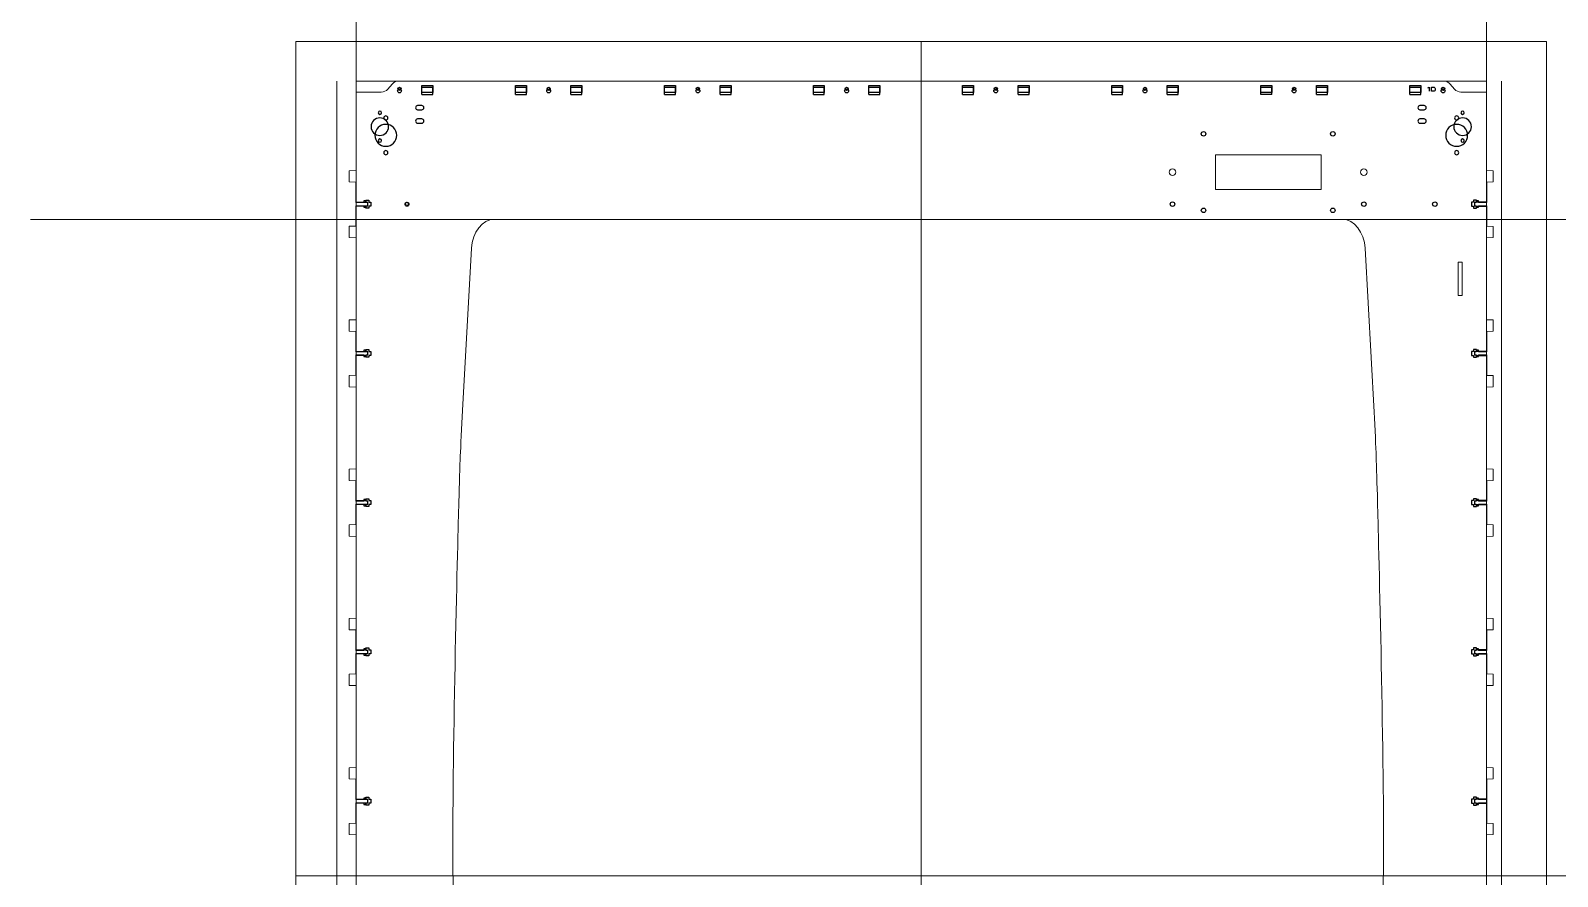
# Model space of a CAD drawing. Header units: millimetres. Extents: x -1949 to 1995, y -1808 to 1842.
# Drawn here: x -1949 to -850, y 7 to 615 of the extents above; entities that cross this region are included whole.
import ezdxf

# ---------------------------------------------------------------- set-up
doc = ezdxf.new("R2010")
doc.units = ezdxf.units.MM
doc.layers.get('0').update_dxf_attribs({"lineweight": 25, "true_color": 0xffffff})
for name, color, linetype, true_color in [('CHANGED_PARTS', 3, 'Continuous', 0x00ff00), ('ORIGIONAL_PARTS_THAT_WERE_', 6, 'Continuous', 0xff00ff), ('TEXT', 5, 'Continuous', 0x0000ff)]:
    doc.layers.add(name, color=color, linetype=linetype, true_color=true_color)
for name, color, linetype, lineweight, true_color in [('Front', 1, 'Continuous', 0, 0xff0000), ('Laser Table', 2, 'Continuous', 0, 0xffff00), ('lcd screen', 1, 'Continuous', 0, 0xff0000), ('Referance lines', 2, 'Continuous', 0, 0xffff00), ('SD slot', 1, 'Continuous', 0, 0xff0000)]:
    doc.layers.add(name, color=color, linetype=linetype, lineweight=lineweight, true_color=true_color)

msp = doc.modelspace()

# ---------------------------------------------------------------- linework, layer by layer
for centre in [(-1105.13184, 540.76919), (-1012.13184, 540.76919), (-1127.49269, 490.2517), (-1105.13184, 485.76919), (-1012.13184, 485.76919), (-989.77094, 490.2517), (-938.67048, 490.2517)]:
    msp.add_circle(centre, 1.62)
at = {"layer": 'CHANGED_PARTS'}
for p, q in [((-1667.66865, 569.07817), (-1667.66865, 574.27817)), ((-1667.66865, 574.27817), (-1659.78929, 574.27817)), ((-1659.78929, 569.07817), (-1659.78929, 574.27817)), ((-1600.32857, 569.07817), (-1600.32857, 574.27817)), ((-1600.32857, 574.27817), (-1592.44921, 574.27817)), ((-1592.44921, 569.07817), (-1592.44921, 574.27817)), ((-1560.32865, 569.07817), (-1560.32865, 574.27817)), ((-1560.32865, 574.27817), (-1552.44929, 574.27817)), ((-1552.44929, 569.07817), (-1552.44929, 574.27817)), ((-1492.98857, 569.07817), (-1492.98857, 574.27817)), ((-1492.98857, 574.27817), (-1485.10921, 574.27817)), ((-1485.10921, 569.07817), (-1485.10921, 574.27817)), ((-1452.98865, 569.07817), (-1452.98865, 574.27817)), ((-1452.98865, 574.27817), (-1445.10929, 574.27817)), ((-1445.10929, 569.07817), (-1445.10929, 574.27817)), ((-1385.91732, 569.07817), (-1385.91732, 574.27817)), ((-1385.91732, 574.27817), (-1378.03795, 574.27817)), ((-1378.03795, 569.07817), (-1378.03795, 574.27817)), ((-1345.9174, 569.07817), (-1345.9174, 574.27817)), ((-1345.9174, 574.27817), (-1338.03803, 574.27817)), ((-1338.03803, 569.07817), (-1338.03803, 574.27817)), ((-1278.57732, 569.07817), (-1278.57732, 574.27817)), ((-1278.57732, 574.27817), (-1270.69795, 574.27817)), ((-1270.69795, 569.07817), (-1270.69795, 574.27817)), ((-1238.5774, 569.07817), (-1238.5774, 574.27817)), ((-1238.5774, 574.27817), (-1230.69803, 574.27817)), ((-1230.69803, 569.07817), (-1230.69803, 574.27817)), ((-1171.23732, 569.07817), (-1171.23732, 574.27817)), ((-1171.23732, 574.27817), (-1163.35795, 574.27817)), ((-1163.35795, 569.07817), (-1163.35795, 574.27817)), ((-1131.2374, 569.07817), (-1131.2374, 574.27817)), ((-1131.2374, 574.27817), (-1123.35803, 574.27817)), ((-1123.35803, 569.07817), (-1123.35803, 574.27817)), ((-1063.89732, 569.07817), (-1063.89732, 574.27817)), ((-1063.89732, 574.27817), (-1056.01795, 574.27817)), ((-1056.01795, 569.07817), (-1056.01795, 574.27817)), ((-1023.8974, 569.07817), (-1023.8974, 574.27817)), ((-1023.8974, 574.27817), (-1016.01803, 574.27817)), ((-1016.01803, 569.07817), (-1016.01803, 574.27817)), ((-956.72194, 569.07817), (-956.72194, 574.27817)), ((-956.72194, 574.27817), (-948.84258, 574.27817)), ((-948.84258, 569.07817), (-948.84258, 574.27817)), ((-1667.66865, 569.07817), (-1659.78929, 569.07817)), ((-1600.32857, 569.07817), (-1592.44921, 569.07817)), ((-1560.32865, 569.07817), (-1552.44929, 569.07817)), ((-1492.98857, 569.07817), (-1485.10921, 569.07817)), ((-1452.98865, 569.07817), (-1445.10929, 569.07817)), ((-1385.91732, 569.07817), (-1378.03795, 569.07817)), ((-1345.9174, 569.07817), (-1338.03803, 569.07817)), ((-1278.57732, 569.07817), (-1270.69795, 569.07817)), ((-1238.5774, 569.07817), (-1230.69803, 569.07817)), ((-1171.23732, 569.07817), (-1163.35795, 569.07817)), ((-1131.2374, 569.07817), (-1123.35803, 569.07817)), ((-1056.01795, 569.07817), (-1063.89732, 569.07817)), ((-1023.8974, 569.07817), (-1016.01803, 569.07817)), ((-956.72194, 569.07817), (-948.84258, 569.07817)), ((-1714.98682, 491.68318), (-1714.98682, 506.04844)), ((-901.62882, 506.02905), (-901.62882, 491.68318)), ((-1714.98682, 491.68318), (-1707.96865, 491.68318)), ((-1707.96865, 488.81722), (-1714.98682, 488.81722)), ((-1714.98682, 474.47285), (-1714.98682, 488.81722)), ((-1707.96865, 491.68318), (-1707.96865, 493.08336)), ((-1707.96865, 493.08336), (-1705.76873, 493.08336)), ((-1707.96865, 487.41775), (-1707.96865, 488.81722)), ((-1705.76873, 487.41775), (-1707.96865, 487.41775)), ((-1705.76873, 493.08336), (-1705.76873, 491.68318)), ((-1705.76873, 491.68318), (-1704.32587, 491.68318)), ((-1704.32587, 488.81722), (-1705.76873, 488.81722)), ((-1705.76873, 488.81722), (-1705.76873, 487.41775)), ((-1704.32587, 491.68318), (-1704.32587, 488.81722)), ((-912.29011, 491.68318), (-912.29011, 488.81722)), ((-910.84725, 491.68318), (-912.29011, 491.68318)), ((-912.29011, 488.81722), (-910.84725, 488.81722)), ((-908.64733, 493.08336), (-910.84725, 493.08336)), ((-910.84725, 493.08336), (-910.84725, 491.68318)), ((-910.84725, 488.81722), (-910.84725, 487.41775)), ((-910.84725, 487.41775), (-908.64733, 487.41775)), ((-908.64733, 491.68318), (-908.64733, 493.08336)), ((-901.62882, 491.68318), (-908.64733, 491.68318)), ((-908.64733, 487.41775), (-908.64733, 488.81722)), ((-908.64733, 488.81722), (-901.62882, 488.81722)), ((-901.62882, 488.81722), (-901.62882, 474.45346)), ((-1714.98682, 384.34318), (-1714.98682, 398.70844)), ((-901.62882, 398.68905), (-901.62882, 384.34318)), ((-1707.96865, 384.34318), (-1707.96865, 385.74336)), ((-1707.96865, 385.74336), (-1705.76873, 385.74336)), ((-1705.76873, 385.74336), (-1705.76873, 384.34318)), ((-908.64733, 385.74336), (-910.84725, 385.74336)), ((-910.84725, 385.74336), (-910.84725, 384.34318)), ((-908.64733, 384.34318), (-908.64733, 385.74336)), ((-1714.98682, 384.34318), (-1707.96865, 384.34318)), ((-1707.96865, 381.47722), (-1714.98682, 381.47722)), ((-1714.98682, 367.13285), (-1714.98682, 381.47722)), ((-1707.96865, 380.07775), (-1707.96865, 381.47722)), ((-1705.76873, 380.07775), (-1707.96865, 380.07775)), ((-1705.76873, 384.34318), (-1704.32587, 384.34318)), ((-1704.32587, 381.47722), (-1705.76873, 381.47722)), ((-1705.76873, 381.47722), (-1705.76873, 380.07775)), ((-1704.32587, 384.34318), (-1704.32587, 381.47722)), ((-912.29011, 384.34318), (-912.29011, 381.47722)), ((-910.84725, 384.34318), (-912.29011, 384.34318)), ((-912.29011, 381.47722), (-910.84725, 381.47722)), ((-910.84725, 381.47722), (-910.84725, 380.07775)), ((-910.84725, 380.07775), (-908.64733, 380.07775)), ((-901.62882, 384.34318), (-908.64733, 384.34318)), ((-908.64733, 380.07775), (-908.64733, 381.47722)), ((-908.64733, 381.47722), (-901.62882, 381.47722)), ((-901.62882, 381.47722), (-901.62882, 367.11346)), ((-1714.98682, 277.00318), (-1714.98682, 291.36844)), ((-901.62882, 291.34905), (-901.62882, 277.00318)), ((-1714.98682, 277.00318), (-1707.96865, 277.00318)), ((-1707.96865, 278.40336), (-1705.76873, 278.40336)), ((-1707.96865, 277.00318), (-1707.96865, 278.40336)), ((-1705.76873, 278.40336), (-1705.76873, 277.00318)), ((-1705.76873, 277.00318), (-1704.32587, 277.00318)), ((-1704.32587, 277.00318), (-1704.32587, 274.13722)), ((-912.29011, 277.00318), (-912.29011, 274.13722)), ((-910.84725, 277.00318), (-912.29011, 277.00318)), ((-908.64733, 278.40336), (-910.84725, 278.40336)), ((-910.84725, 278.40336), (-910.84725, 277.00318)), ((-908.64733, 277.00318), (-908.64733, 278.40336)), ((-901.62882, 277.00318), (-908.64733, 277.00318)), ((-1707.96865, 274.13722), (-1714.98682, 274.13722)), ((-1714.98682, 259.79285), (-1714.98682, 274.13722)), ((-1707.96865, 272.73775), (-1707.96865, 274.13722)), ((-1705.76873, 272.73775), (-1707.96865, 272.73775)), ((-1704.32587, 274.13722), (-1705.76873, 274.13722)), ((-1705.76873, 274.13722), (-1705.76873, 272.73775)), ((-912.29011, 274.13722), (-910.84725, 274.13722)), ((-910.84725, 274.13722), (-910.84725, 272.73775)), ((-910.84725, 272.73775), (-908.64733, 272.73775)), ((-908.64733, 272.73775), (-908.64733, 274.13722)), ((-908.64733, 274.13722), (-901.62882, 274.13722)), ((-901.62882, 274.13722), (-901.62882, 259.77346)), ((-1714.98682, 169.66318), (-1714.98682, 184.02844)), ((-901.62882, 184.00905), (-901.62882, 169.66318)), ((-1714.98682, 169.66318), (-1707.96865, 169.66318)), ((-1707.96865, 166.79722), (-1714.98682, 166.79722)), ((-1714.98682, 152.45285), (-1714.98682, 166.79722)), ((-1707.96865, 169.66318), (-1707.96865, 171.06336)), ((-1707.96865, 171.06336), (-1705.76873, 171.06336)), ((-1707.96865, 165.39775), (-1707.96865, 166.79722)), ((-1705.76873, 165.39775), (-1707.96865, 165.39775)), ((-1705.76873, 171.06336), (-1705.76873, 169.66318)), ((-1705.76873, 169.66318), (-1704.32587, 169.66318)), ((-1704.32587, 166.79722), (-1705.76873, 166.79722)), ((-1705.76873, 166.79722), (-1705.76873, 165.39775)), ((-1704.32587, 169.66318), (-1704.32587, 166.79722)), ((-910.84725, 169.66318), (-912.29011, 169.66318)), ((-912.29011, 169.66318), (-912.29011, 166.79722)), ((-912.29011, 166.79722), (-910.84725, 166.79722)), ((-908.64733, 171.06336), (-910.84725, 171.06336)), ((-910.84725, 171.06336), (-910.84725, 169.66318)), ((-910.84725, 166.79722), (-910.84725, 165.39775)), ((-910.84725, 165.39775), (-908.64733, 165.39775)), ((-908.64733, 169.66318), (-908.64733, 171.06336)), ((-901.62882, 169.66318), (-908.64733, 169.66318)), ((-908.64733, 165.39775), (-908.64733, 166.79722)), ((-908.64733, 166.79722), (-901.62882, 166.79722)), ((-901.62882, 166.79722), (-901.62882, 152.43346)), ((-1714.98682, 62.32468), (-1714.98682, 76.68994)), ((-901.62882, 76.66905), (-901.62882, 62.32468)), ((-1714.98682, 62.32468), (-1707.96865, 62.32468)), ((-1707.96865, 59.45872), (-1714.98682, 59.45872)), ((-1714.98682, 45.11435), (-1714.98682, 59.45872)), ((-1707.96865, 62.32468), (-1707.96865, 63.72486)), ((-1707.96865, 63.72486), (-1705.76873, 63.72486)), ((-1707.96865, 58.05925), (-1707.96865, 59.45872)), ((-1705.76873, 58.05925), (-1707.96865, 58.05925)), ((-1705.76873, 63.72486), (-1705.76873, 62.32468)), ((-1705.76873, 62.32468), (-1704.32587, 62.32468)), ((-1704.32587, 59.45872), (-1705.76873, 59.45872)), ((-1705.76873, 59.45872), (-1705.76873, 58.05925)), ((-1704.32587, 62.32468), (-1704.32587, 59.45872)), ((-910.84725, 62.32468), (-912.29011, 62.32468)), ((-912.29011, 62.32468), (-912.29011, 59.45872)), ((-912.29011, 59.45872), (-910.84725, 59.45872)), ((-908.64733, 63.72486), (-910.84725, 63.72486)), ((-910.84725, 63.72486), (-910.84725, 62.32468)), ((-910.84725, 59.45872), (-910.84725, 58.05925)), ((-910.84725, 58.05925), (-908.64733, 58.05925)), ((-908.64733, 62.32468), (-908.64733, 63.72486)), ((-901.62882, 62.32468), (-908.64733, 62.32468)), ((-908.64733, 58.05925), (-908.64733, 59.45872)), ((-908.64733, 59.45872), (-901.62882, 59.45872)), ((-901.62882, 59.45872), (-901.62882, 45.09346))]:
    msp.add_line(p, q, dxfattribs=at)
at = {"layer": 'CHANGED_PARTS', "color": 3, "true_color": 0x00ff00}
for points in [[(-1667.68637, 561.04259), (-1670.68604, 561.04259)], [(-946.43106, 561.04259), (-949.43109, 561.04259)], [(-1670.68604, 558.04222), (-1667.68637, 558.04222), (-1667.68637, 558.04222)], [(-1667.68637, 551.44245), (-1670.68604, 551.44245)], [(-949.43109, 558.04222), (-946.43106, 558.04222), (-946.43106, 558.04222)], [(-946.43106, 551.44245), (-949.43109, 551.44245)], [(-1670.68604, 548.44243), (-1667.68637, 548.44243), (-1667.68637, 548.44243)], [(-949.43109, 548.44243), (-946.43106, 548.44243), (-946.43106, 548.44243)]]:
    msp.add_lwpolyline(points, dxfattribs=at)
for points in [[(-1685.15394, 571.67817), (-1685.15394, 572.46522), (-1684.51577, 573.10269), (-1683.72907, 573.10269)], [(-1683.72907, 570.25366), (-1684.51541, 570.25366), (-1685.15394, 570.89183), (-1685.15394, 571.67817)], [(-1683.72907, 573.10269), (-1682.94132, 573.10269), (-1682.3042, 572.46522), (-1682.3042, 571.67817)], [(-1682.3042, 571.67817), (-1682.3042, 570.89183), (-1682.94132, 570.25366), (-1683.72907, 570.25366)], [(-1577.81394, 571.67817), (-1577.81394, 572.46522), (-1577.17577, 573.10269), (-1576.38907, 573.10269)], [(-1576.38907, 570.25366), (-1577.17541, 570.25366), (-1577.81394, 570.89183), (-1577.81394, 571.67817)], [(-1576.38907, 573.10269), (-1575.60132, 573.10269), (-1574.9642, 572.46522), (-1574.9642, 571.67817)], [(-1574.9642, 571.67817), (-1574.9642, 570.89183), (-1575.60132, 570.25366), (-1576.38907, 570.25366)], [(-1470.47394, 571.67817), (-1470.47394, 572.46522), (-1469.83577, 573.10269), (-1469.04907, 573.10269)], [(-1469.04907, 570.25366), (-1469.83541, 570.25366), (-1470.47394, 570.89183), (-1470.47394, 571.67817)], [(-1469.04907, 573.10269), (-1468.26132, 573.10269), (-1467.6242, 572.46522), (-1467.6242, 571.67817)], [(-1467.6242, 571.67817), (-1467.6242, 570.89183), (-1468.26132, 570.25366), (-1469.04907, 570.25366)], [(-1363.40269, 571.67817), (-1363.40269, 572.46522), (-1362.76451, 573.10269), (-1361.97782, 573.10269)], [(-1361.97782, 570.25366), (-1362.76416, 570.25366), (-1363.40269, 570.89183), (-1363.40269, 571.67817)], [(-1361.97782, 573.10269), (-1361.19006, 573.10269), (-1360.55295, 572.46522), (-1360.55295, 571.67817)], [(-1360.55295, 571.67817), (-1360.55295, 570.89183), (-1361.19006, 570.25366), (-1361.97782, 570.25366)], [(-1256.06269, 571.67817), (-1256.06269, 572.46522), (-1255.42451, 573.10269), (-1254.63782, 573.10269)], [(-1254.63782, 570.25366), (-1255.42416, 570.25366), (-1256.06269, 570.89183), (-1256.06269, 571.67817)], [(-1254.63782, 573.10269), (-1253.85006, 573.10269), (-1253.21295, 572.46522), (-1253.21295, 571.67817)], [(-1253.21295, 571.67817), (-1253.21295, 570.89183), (-1253.85006, 570.25366), (-1254.63782, 570.25366)], [(-1148.72269, 571.67817), (-1148.72269, 572.46522), (-1148.08451, 573.10269), (-1147.29782, 573.10269)], [(-1147.29782, 570.25366), (-1148.08416, 570.25366), (-1148.72269, 570.89183), (-1148.72269, 571.67817)], [(-1147.29782, 573.10269), (-1146.51006, 573.10269), (-1145.87295, 572.46522), (-1145.87295, 571.67817)], [(-1145.87295, 571.67817), (-1145.87295, 570.89183), (-1146.51006, 570.25366), (-1147.29782, 570.25366)], [(-1041.38269, 571.67817), (-1041.38269, 572.46522), (-1040.74451, 573.10269), (-1039.95782, 573.10269)], [(-1039.95782, 570.25366), (-1040.74416, 570.25366), (-1041.38269, 570.89183), (-1041.38269, 571.67817)], [(-1039.95782, 573.10269), (-1039.17006, 573.10269), (-1038.53295, 572.46522), (-1038.53295, 571.67817)], [(-1038.53295, 571.67817), (-1038.53295, 570.89183), (-1039.17006, 570.25366), (-1039.95782, 570.25366)], [(-934.20731, 571.67817), (-934.20731, 572.46522), (-933.56914, 573.10269), (-932.78244, 573.10269)], [(-932.78244, 570.25366), (-933.56879, 570.25366), (-934.20731, 570.89183), (-934.20731, 571.67817)], [(-932.78244, 573.10269), (-931.99469, 573.10269), (-931.35758, 572.46522), (-931.35758, 571.67817)], [(-931.35758, 571.67817), (-931.35758, 570.89183), (-931.99469, 570.25366), (-932.78244, 570.25366)], [(-1670.68604, 561.04259), (-1671.51436, 561.04259), (-1672.1857, 560.37055), (-1672.1857, 559.54258)], [(-1666.18636, 559.54258), (-1666.18636, 560.37055), (-1666.85734, 561.04259), (-1667.68637, 561.04259)], [(-949.43109, 561.04259), (-950.25976, 561.04259), (-950.93074, 560.37055), (-950.93074, 559.54258)], [(-944.93105, 559.54258), (-944.93105, 560.37055), (-945.60274, 561.04259), (-946.43106, 561.04259)], [(-1693.57532, 553.69755), (-1694.404, 553.69755), (-1695.07533, 553.0241), (-1695.07533, 552.19683)], [(-1695.07533, 552.19683), (-1695.07533, 551.36851), (-1694.404, 550.69682), (-1693.57532, 550.69682)], [(-1692.07496, 552.19683), (-1692.07496, 553.02445), (-1692.747, 553.69755), (-1693.57532, 553.69755)], [(-1693.57532, 550.69682), (-1692.747, 550.69682), (-1692.07496, 551.36851), (-1692.07496, 552.19683)], [(-1672.1857, 559.54258), (-1672.1857, 558.71426), (-1671.51436, 558.04222), (-1670.68604, 558.04222)], [(-1670.68604, 551.44245), (-1671.51436, 551.44245), (-1672.1857, 550.77147), (-1672.1857, 549.94244)], [(-1672.1857, 549.94244), (-1672.1857, 549.11377), (-1671.51436, 548.44243), (-1670.68604, 548.44243)], [(-1667.68637, 558.04222), (-1666.85734, 558.04222), (-1666.18636, 558.71426), (-1666.18636, 559.54258)], [(-1666.18636, 549.94244), (-1666.18636, 550.77147), (-1666.85734, 551.44245), (-1667.68637, 551.44245)], [(-1667.68637, 548.44243), (-1666.85734, 548.44243), (-1666.18636, 549.11377), (-1666.18636, 549.94244)], [(-950.93074, 559.54258), (-950.93074, 558.71426), (-950.25976, 558.04222), (-949.43109, 558.04222)], [(-949.43109, 551.44245), (-950.25976, 551.44245), (-950.93074, 550.77147), (-950.93074, 549.94244)], [(-950.93074, 549.94244), (-950.93074, 549.11377), (-950.25976, 548.44243), (-949.43109, 548.44243)], [(-946.43106, 558.04222), (-945.60274, 558.04222), (-944.93105, 558.71426), (-944.93105, 559.54258)], [(-944.93105, 549.94244), (-944.93105, 550.77147), (-945.60274, 551.44245), (-946.43106, 551.44245)], [(-946.43106, 548.44243), (-945.60274, 548.44243), (-944.93105, 549.11377), (-944.93105, 549.94244)], [(-1693.57532, 547.59661), (-1697.93848, 547.59661), (-1701.47543, 544.05966), (-1701.47543, 539.69651)], [(-1701.47543, 539.69651), (-1701.47543, 535.3337), (-1697.93848, 531.7964), (-1693.57532, 531.7964)], [(-1685.67521, 539.69651), (-1685.67521, 544.05966), (-1689.21216, 547.59661), (-1693.57532, 547.59661)], [(-1693.57532, 531.7964), (-1689.21216, 531.7964), (-1685.67521, 535.33335), (-1685.67521, 539.69651)], [(-1693.57532, 528.69619), (-1694.404, 528.69619), (-1695.07533, 528.02521), (-1695.07533, 527.19618)], [(-1692.07496, 527.19618), (-1692.07496, 528.02521), (-1692.747, 528.69619), (-1693.57532, 528.69619)], [(-1695.07533, 527.19618), (-1695.07533, 526.36786), (-1694.404, 525.69687), (-1693.57532, 525.69687)], [(-1693.57532, 525.69687), (-1692.747, 525.69687), (-1692.07496, 526.36786), (-1692.07496, 527.19618)], [(-1679.7712, 490.1898), (-1679.7712, 490.97685), (-1679.13302, 491.61432), (-1678.34633, 491.61432)], [(-1678.34633, 488.76529), (-1679.13267, 488.76529), (-1679.7712, 489.40346), (-1679.7712, 490.1898)], [(-1678.34633, 491.61432), (-1677.55857, 491.61432), (-1676.92146, 490.97685), (-1676.92146, 490.1898)], [(-1676.92146, 490.1898), (-1676.92146, 489.40346), (-1677.55857, 488.76529), (-1678.34633, 488.76529)]]:
    msp.add_open_spline(points, degree=3, dxfattribs=at)
at = {"layer": 'CHANGED_PARTS'}
for points in [[(-923.00433, 553.69755), (-923.83265, 553.69755), (-924.50434, 553.0241), (-924.50434, 552.19683)], [(-924.50434, 552.19683), (-924.50434, 551.36851), (-923.83265, 550.69682), (-923.00433, 550.69682)], [(-921.50431, 552.19683), (-921.50431, 553.02445), (-922.176, 553.69755), (-923.00433, 553.69755)], [(-923.00433, 550.69682), (-922.176, 550.69682), (-921.50431, 551.36851), (-921.50431, 552.19683)], [(-923.00433, 547.59661), (-927.36748, 547.59661), (-930.90443, 544.05966), (-930.90443, 539.69651)], [(-930.90443, 539.69651), (-930.90443, 535.3337), (-927.36748, 531.7964), (-923.00433, 531.7964)], [(-915.10422, 539.69651), (-915.10422, 544.05966), (-918.64082, 547.59661), (-923.00433, 547.59661)], [(-923.00433, 531.7964), (-918.64082, 531.7964), (-915.10422, 535.33335), (-915.10422, 539.69651)], [(-923.00433, 528.69619), (-923.83265, 528.69619), (-924.50434, 528.02521), (-924.50434, 527.19618)], [(-921.50431, 527.19618), (-921.50431, 528.02521), (-922.176, 528.69619), (-923.00433, 528.69619)], [(-924.50434, 527.19618), (-924.50434, 526.36786), (-923.83265, 525.69687), (-923.00433, 525.69687)], [(-923.00433, 525.69687), (-922.176, 525.69687), (-921.50431, 526.36786), (-921.50431, 527.19618)]]:
    msp.add_open_spline(points, degree=3, dxfattribs=at)
at = {"layer": 'Front', "color": 1, "true_color": 0xff0000}
for p, q in [((-1684.43682, 578.7217), (-932.30948, 578.7217)), ((-1696.82723, 570.72155), (-1714.98682, 570.72155)), ((-1714.98682, 570.72155), (-1714.98682, 552.61191)), ((-919.91851, 570.72155), (-901.62882, 570.72155)), ((-901.62882, 570.72155), (-901.62882, 552.61191)), ((-1714.98682, 514.47757), (-1714.98682, 553.80966)), ((-901.62882, 514.46665), (-901.62882, 553.80966)), ((-1719.85854, 514.27747), (-1714.98682, 514.47757)), ((-1719.85854, 506.24853), (-1719.85854, 514.27747)), ((-1714.98682, 506.04844), (-1719.85854, 506.24853)), ((-901.62882, 514.46665), (-896.7571, 514.26655)), ((-896.7571, 506.22915), (-901.62882, 506.02905)), ((-896.7571, 514.26655), (-896.7571, 506.22915)), ((-1719.85854, 474.27275), (-1714.98682, 474.47285)), ((-1719.85854, 466.23535), (-1719.85854, 474.27275)), ((-901.62882, 474.45346), (-896.7571, 474.25337)), ((-896.7571, 474.25337), (-896.7571, 466.22443)), ((-1714.98682, 466.03525), (-1719.85854, 466.23535)), ((-1714.98682, 407.13757), (-1714.98682, 466.03525)), ((-896.7571, 466.22443), (-901.62882, 466.02433)), ((-901.62882, 466.02433), (-901.62882, 407.12665)), ((-1719.85854, 406.93747), (-1714.98682, 407.13757)), ((-1719.85854, 398.90853), (-1719.85854, 406.93747)), ((-901.62882, 407.12665), (-896.7571, 406.92655)), ((-896.7571, 406.92655), (-896.7571, 398.88915)), ((-1714.98682, 398.70844), (-1719.85854, 398.90853)), ((-896.7571, 398.88915), (-901.62882, 398.68905)), ((-1719.85854, 366.93275), (-1714.98682, 367.13285)), ((-1719.85854, 358.89535), (-1719.85854, 366.93275)), ((-901.62882, 367.11346), (-896.7571, 366.91337)), ((-896.7571, 366.91337), (-896.7571, 358.88443)), ((-1714.98682, 358.69525), (-1719.85854, 358.89535)), ((-1714.98682, 299.79757), (-1714.98682, 358.69525)), ((-896.7571, 358.88443), (-901.62882, 358.68433)), ((-901.62882, 358.68433), (-901.62882, 299.78665)), ((-1719.85854, 299.59747), (-1714.98682, 299.79757)), ((-1719.85854, 291.56853), (-1719.85854, 299.59747)), ((-901.62882, 299.78665), (-896.7571, 299.58655)), ((-896.7571, 299.58655), (-896.7571, 291.54915)), ((-1714.98682, 291.36844), (-1719.85854, 291.56853)), ((-896.7571, 291.54915), (-901.62882, 291.34905)), ((-1719.85854, 259.59275), (-1714.98682, 259.79285)), ((-1719.85854, 251.55535), (-1719.85854, 259.59275)), ((-901.62882, 259.77346), (-896.7571, 259.57337)), ((-896.7571, 259.57337), (-896.7571, 251.54443)), ((-1714.98682, 251.35525), (-1719.85854, 251.55535)), ((-1714.98682, 192.45757), (-1714.98682, 251.35525)), ((-896.7571, 251.54443), (-901.62882, 251.34433)), ((-901.62882, 251.34433), (-901.62882, 192.44665)), ((-1719.85854, 192.25747), (-1714.98682, 192.45757)), ((-1719.85854, 184.22853), (-1719.85854, 192.25747)), ((-901.62882, 192.44665), (-896.7571, 192.24655)), ((-896.7571, 192.24655), (-896.7571, 184.20915)), ((-1714.98682, 184.02844), (-1719.85854, 184.22853)), ((-896.7571, 184.20915), (-901.62882, 184.00905)), ((-1719.85854, 152.25275), (-1714.98682, 152.45285)), ((-1719.85854, 144.21535), (-1719.85854, 152.25275)), ((-1714.98682, 144.01525), (-1719.85854, 144.21535)), ((-1714.98682, 85.11907), (-1714.98682, 144.01525)), ((-901.62882, 152.43346), (-896.7571, 152.23337)), ((-896.7571, 144.20443), (-901.62882, 144.00433)), ((-901.62882, 144.00433), (-901.62882, 85.10665)), ((-896.7571, 152.23337), (-896.7571, 144.20443)), ((-1719.85854, 84.91897), (-1714.98682, 85.11907)), ((-1719.85854, 76.89003), (-1719.85854, 84.91897)), ((-901.62882, 85.10665), (-896.7571, 84.90655)), ((-896.7571, 84.90655), (-896.7571, 76.86915)), ((-1714.98682, 76.68994), (-1719.85854, 76.89003)), ((-896.7571, 76.86915), (-901.62882, 76.66905)), ((-1719.85854, 44.91425), (-1714.98682, 45.11435)), ((-1719.85854, 36.87685), (-1719.85854, 44.91425)), ((-901.62882, 45.09346), (-896.7571, 44.89337)), ((-896.7571, 44.89337), (-896.7571, 36.86443)), ((-1714.98682, 36.67675), (-1719.85854, 36.87685)), ((-1714.98682, -22.22093), (-1714.98682, 36.67675)), ((-896.7571, 36.86443), (-901.62882, 36.66433)), ((-901.62882, 36.66433), (-901.62882, -22.23335))]:
    msp.add_line(p, q, dxfattribs=at)
for points in [[(-1689.08644, 576.55931), (-1692.17705, 572.88422)], [(-1484.63873, 578.7217), (-1684.43682, 578.7217)], [(-932.30948, 578.7217), (-1132.10757, 578.7217)], [(-924.56868, 572.88422), (-927.6593, 576.55931)], [(-1615.78686, 479.24482), (-1005.09085, 479.24482)], [(-1638.39179, 341.7575), (-1632.009, 458.59739)], [(-988.87041, 458.59739), (-982.44303, 340.71172)]]:
    msp.add_lwpolyline(points, dxfattribs=at)
for points in [[(-1692.17705, 572.88422), (-1693.17866, 571.69437), (-1695.27105, 570.72155), (-1696.82723, 570.72155)], [(-1684.43682, 578.7217), (-1685.99413, 578.7217), (-1688.08596, 577.74832), (-1689.08644, 576.55931)], [(-927.6593, 576.55931), (-928.65978, 577.74832), (-930.75217, 578.7217), (-932.30948, 578.7217)], [(-919.91851, 570.72155), (-921.47525, 570.72155), (-923.56764, 571.69437), (-924.56868, 572.88422)], [(-1632.009, 458.59739), (-1631.27864, 469.95347), (-1623.97893, 479.24482), (-1615.78686, 479.24482)], [(-1005.09085, 479.24482), (-996.89964, 479.24482), (-989.59993, 469.95347), (-988.87041, 458.59739)], [(-1639.98403, 309.15671), (-1639.72922, 315.71787), (-1639.01296, 330.38925), (-1638.39179, 341.7575)], [(-982.44303, 340.71172), (-981.82302, 329.34345), (-981.14261, 314.9073), (-980.93235, 308.63263)], [(-1641.01891, 276.50958), (-1640.7037, 287.90225), (-1640.23888, 302.59313), (-1639.98403, 309.15671)], [(-980.93235, 308.63263), (-980.71955, 302.35789), (-980.29061, 287.90103), (-979.97621, 276.50958)], [(-1645.3221, 35.54117), (-1645.3221, 120.36641), (-1641.01891, 276.50958), (-1641.01891, 276.50958)], [(-979.97621, 276.50958), (-979.97621, 276.50958), (-975.67133, 120.36641), (-975.67303, 35.54117)], [(-1632.04061, -359.89197), (-1632.04061, -359.89197), (-1645.3221, -166.86742), (-1645.3221, 35.54117)], [(-975.67303, 35.54117), (-975.67303, -166.8662), (-988.95367, -359.89197), (-988.95367, -359.89197)]]:
    msp.add_open_spline(points, degree=3, dxfattribs=at)
at = {"layer": 'Laser Table'}
for p, q in [((-1714.98682, 570.72155), (-1714.98682, 1822.835)), ((-901.62882, 570.72155), (-901.62882, 1822.835))]:
    msp.add_line(p, q, dxfattribs=at)
at = {"layer": 'Laser Table', "color": 2, "true_color": 0xffff00}
for p, q in [((-1758.28862, -592.7783), (-1758.28862, 607.2217)), ((-1758.28862, 607.2217), (-858.28862, 607.2217)), ((-858.28862, -592.7783), (-858.28862, 607.2217))]:
    msp.add_line(p, q, dxfattribs=at)
at = {"layer": 'lcd screen'}
for p, q in [((-1096.63184, 525.76919), (-1020.63184, 525.76919)), ((-1096.63184, 500.76919), (-1096.63184, 525.76919)), ((-1020.63184, 525.76919), (-1020.63184, 500.76919)), ((-1020.63184, 500.76919), (-1096.63184, 500.76919))]:
    msp.add_line(p, q, dxfattribs=at)
for centre in [(-1127.49269, 513.26919), (-989.77094, 513.26919)]:
    msp.add_circle(centre, 2.37248, dxfattribs=at)
at = {"layer": 'ORIGIONAL_PARTS_THAT_WERE_', "color": 6, "true_color": 0xff00ff}
for p, q in [((-1714.98682, 491.39659), (-1714.98682, 506.04844)), ((-901.62882, 506.02905), (-901.62882, 491.39809)), ((-1709.37229, 491.39659), (-1714.98682, 491.39659)), ((-1714.98682, 474.47285), (-1714.98682, 489.10381)), ((-1714.98682, 489.10381), (-1709.37229, 489.10381)), ((-1707.61207, 492.51616), (-1709.37229, 492.51616)), ((-1709.37229, 492.51616), (-1709.37229, 491.39659)), ((-1709.37229, 489.10381), (-1709.37229, 487.98367)), ((-1709.37229, 487.98367), (-1707.61207, 487.98367)), ((-1707.61207, 491.39659), (-1707.61207, 492.51616)), ((-1706.45778, 491.39659), (-1707.61207, 491.39659)), ((-1707.61207, 487.98367), (-1707.61207, 489.10381)), ((-1707.61207, 489.10381), (-1706.45778, 489.10381)), ((-1706.45778, 489.10381), (-1706.45778, 491.39659)), ((-909.00356, 491.39809), (-910.15785, 491.39809)), ((-910.15785, 491.39809), (-910.15785, 489.10531)), ((-910.15785, 489.10531), (-909.00356, 489.10531)), ((-907.24334, 492.51823), (-909.00356, 492.51823)), ((-909.00356, 492.51823), (-909.00356, 491.39809)), ((-909.00356, 489.10531), (-909.00356, 487.98574)), ((-909.00356, 487.98574), (-907.24334, 487.98574)), ((-907.24334, 491.39809), (-907.24334, 492.51823)), ((-901.62882, 491.39809), (-907.24334, 491.39809)), ((-907.24334, 487.98574), (-907.24334, 489.10531)), ((-907.24334, 489.10531), (-901.62882, 489.10531)), ((-901.62882, 489.10531), (-901.62882, 474.45346)), ((-1714.98682, 384.05659), (-1714.98682, 398.70844)), ((-901.62882, 398.68905), (-901.62882, 384.05809)), ((-1707.61207, 385.17616), (-1709.37229, 385.17616)), ((-1709.37229, 385.17616), (-1709.37229, 384.05659)), ((-1707.61207, 384.05659), (-1707.61207, 385.17616)), ((-907.24334, 385.17823), (-909.00356, 385.17823)), ((-909.00356, 385.17823), (-909.00356, 384.05809)), ((-907.24334, 384.05809), (-907.24334, 385.17823)), ((-1709.37229, 384.05659), (-1714.98682, 384.05659)), ((-1714.98682, 367.13285), (-1714.98682, 381.76381)), ((-1714.98682, 381.76381), (-1709.37229, 381.76381)), ((-1709.37229, 381.76381), (-1709.37229, 380.64367)), ((-1709.37229, 380.64367), (-1707.61207, 380.64367)), ((-1706.45778, 384.05659), (-1707.61207, 384.05659)), ((-1707.61207, 380.64367), (-1707.61207, 381.76381)), ((-1707.61207, 381.76381), (-1706.45778, 381.76381)), ((-1706.45778, 381.76381), (-1706.45778, 384.05659)), ((-909.00356, 384.05809), (-910.15785, 384.05809)), ((-910.15785, 384.05809), (-910.15785, 381.76531)), ((-910.15785, 381.76531), (-909.00356, 381.76531)), ((-909.00356, 381.76531), (-909.00356, 380.64574)), ((-909.00356, 380.64574), (-907.24334, 380.64574)), ((-901.62882, 384.05809), (-907.24334, 384.05809)), ((-907.24334, 380.64574), (-907.24334, 381.76531)), ((-907.24334, 381.76531), (-901.62882, 381.76531)), ((-901.62882, 381.76531), (-901.62882, 367.11346)), ((-1714.98682, 276.71659), (-1714.98682, 291.36844)), ((-901.62882, 291.34905), (-901.62882, 276.71809)), ((-1709.37229, 276.71659), (-1714.98682, 276.71659)), ((-1707.61207, 277.83616), (-1709.37229, 277.83616)), ((-1709.37229, 277.83616), (-1709.37229, 276.71659)), ((-1707.61207, 276.71659), (-1707.61207, 277.83616)), ((-1706.45778, 276.71659), (-1707.61207, 276.71659)), ((-1706.45778, 274.42381), (-1706.45778, 276.71659)), ((-909.00356, 276.71809), (-910.15785, 276.71809)), ((-910.15785, 276.71809), (-910.15785, 274.42531)), ((-907.24334, 277.83823), (-909.00356, 277.83823)), ((-909.00356, 277.83823), (-909.00356, 276.71809)), ((-907.24334, 276.71809), (-907.24334, 277.83823)), ((-901.62882, 276.71809), (-907.24334, 276.71809)), ((-1714.98682, 259.79285), (-1714.98682, 274.42381)), ((-1714.98682, 274.42381), (-1709.37229, 274.42381)), ((-1709.37229, 274.42381), (-1709.37229, 273.30367)), ((-1709.37229, 273.30367), (-1707.61207, 273.30367)), ((-1707.61207, 273.30367), (-1707.61207, 274.42381)), ((-1707.61207, 274.42381), (-1706.45778, 274.42381)), ((-910.15785, 274.42531), (-909.00356, 274.42531)), ((-909.00356, 274.42531), (-909.00356, 273.30574)), ((-909.00356, 273.30574), (-907.24334, 273.30574)), ((-907.24334, 273.30574), (-907.24334, 274.42531)), ((-907.24334, 274.42531), (-901.62882, 274.42531)), ((-901.62882, 274.42531), (-901.62882, 259.77346)), ((-1714.98682, 169.37659), (-1714.98682, 184.02844)), ((-901.62882, 184.00905), (-901.62882, 169.37809)), ((-1709.37229, 169.37659), (-1714.98682, 169.37659)), ((-1714.98682, 152.45285), (-1714.98682, 167.08381)), ((-1714.98682, 167.08381), (-1709.37229, 167.08381)), ((-1707.61207, 170.49616), (-1709.37229, 170.49616)), ((-1709.37229, 170.49616), (-1709.37229, 169.37659)), ((-1709.37229, 167.08381), (-1709.37229, 165.96367)), ((-1709.37229, 165.96367), (-1707.61207, 165.96367)), ((-1707.61207, 169.37659), (-1707.61207, 170.49616)), ((-1706.45778, 169.37659), (-1707.61207, 169.37659)), ((-1707.61207, 165.96367), (-1707.61207, 167.08381)), ((-1707.61207, 167.08381), (-1706.45778, 167.08381)), ((-1706.45778, 167.08381), (-1706.45778, 169.37659)), ((-909.00356, 169.37809), (-910.15785, 169.37809)), ((-910.15785, 169.37809), (-910.15785, 167.08531)), ((-910.15785, 167.08531), (-909.00356, 167.08531)), ((-907.24334, 170.49823), (-909.00356, 170.49823)), ((-909.00356, 170.49823), (-909.00356, 169.37809)), ((-909.00356, 167.08531), (-909.00356, 165.96574)), ((-909.00356, 165.96574), (-907.24334, 165.96574)), ((-907.24334, 169.37809), (-907.24334, 170.49823)), ((-901.62882, 169.37809), (-907.24334, 169.37809)), ((-907.24334, 165.96574), (-907.24334, 167.08531)), ((-907.24334, 167.08531), (-901.62882, 167.08531)), ((-901.62882, 167.08531), (-901.62882, 152.43346)), ((-1714.98682, 62.03809), (-1714.98682, 76.68994)), ((-901.62882, 76.66905), (-901.62882, 46.66905)), ((-1709.37229, 62.03809), (-1714.98682, 62.03809)), ((-1714.98682, 45.11435), (-1714.98682, 59.74531)), ((-1714.98682, 59.74531), (-1709.37229, 59.74531)), ((-1707.61207, 63.15766), (-1709.37229, 63.15766)), ((-1709.37229, 63.15766), (-1709.37229, 62.03809)), ((-1709.37229, 59.74531), (-1709.37229, 58.62517)), ((-1709.37229, 58.62517), (-1707.61207, 58.62517)), ((-1707.61207, 62.03809), (-1707.61207, 63.15766)), ((-1706.45778, 62.03809), (-1707.61207, 62.03809)), ((-1707.61207, 58.62517), (-1707.61207, 59.74531)), ((-1707.61207, 59.74531), (-1706.45778, 59.74531)), ((-1706.45778, 59.74531), (-1706.45778, 62.03809)), ((-909.00356, 62.03809), (-910.15785, 62.03809)), ((-910.15785, 62.03809), (-910.15785, 59.74531)), ((-910.15785, 59.74531), (-909.00356, 59.74531)), ((-907.24334, 63.15823), (-909.00356, 63.15823)), ((-909.00356, 63.15823), (-909.00356, 62.03809)), ((-909.00356, 59.74531), (-909.00356, 58.62574)), ((-909.00356, 58.62574), (-907.24334, 58.62574)), ((-907.24334, 62.03809), (-907.24334, 63.15823)), ((-901.62882, 62.03809), (-907.24334, 62.03809)), ((-907.24334, 58.62574), (-907.24334, 59.74531)), ((-907.24334, 59.74531), (-901.62882, 59.74531)), ((-901.62882, 59.74531), (-901.62882, 45.09346))]:
    msp.add_line(p, q, dxfattribs=at)
for points in [[(-1667.66865, 575.56646), (-1659.78929, 575.56646), (-1659.78929, 570.60668), (-1667.66865, 570.60668), (-1667.66865, 575.56646), (-1667.66865, 575.56646)], [(-1600.32857, 575.56646), (-1592.44921, 575.56646), (-1592.44921, 570.60668), (-1600.32857, 570.60668), (-1600.32857, 575.56646), (-1600.32857, 575.56646)], [(-1560.32865, 575.56646), (-1552.44929, 575.56646), (-1552.44929, 570.60668), (-1560.32865, 570.60668), (-1560.32865, 575.56646), (-1560.32865, 575.56646)], [(-1492.98857, 575.56646), (-1485.10921, 575.56646), (-1485.10921, 570.60668), (-1492.98857, 570.60668), (-1492.98857, 575.56646), (-1492.98857, 575.56646)], [(-1452.98865, 575.56646), (-1445.10929, 575.56646), (-1445.10929, 570.60668), (-1452.98865, 570.60668), (-1452.98865, 575.56646), (-1452.98865, 575.56646)], [(-1385.91732, 575.56646), (-1378.03795, 575.56646), (-1378.03795, 570.60668), (-1385.91732, 570.60668), (-1385.91732, 575.56646), (-1385.91732, 575.56646)], [(-1345.9174, 575.56646), (-1338.03803, 575.56646), (-1338.03803, 570.60668), (-1345.9174, 570.60668), (-1345.9174, 575.56646), (-1345.9174, 575.56646)], [(-1278.57732, 575.56646), (-1270.69795, 575.56646), (-1270.69795, 570.60668), (-1278.57732, 570.60668), (-1278.57732, 575.56646), (-1278.57732, 575.56646)], [(-1238.5774, 575.56646), (-1230.69803, 575.56646), (-1230.69803, 570.60668), (-1238.5774, 570.60668), (-1238.5774, 575.56646), (-1238.5774, 575.56646)], [(-1171.23732, 575.56646), (-1163.35795, 575.56646), (-1163.35795, 570.60668), (-1171.23732, 570.60668), (-1171.23732, 575.56646), (-1171.23732, 575.56646)], [(-1131.2374, 575.56646), (-1123.35803, 575.56646), (-1123.35803, 570.60668), (-1131.2374, 570.60668), (-1131.2374, 575.56646), (-1131.2374, 575.56646)], [(-1063.89732, 575.56646), (-1056.01795, 575.56646), (-1056.01795, 570.60668), (-1063.89732, 570.60668), (-1063.89732, 575.56646), (-1063.89732, 575.56646)], [(-1023.8974, 575.56646), (-1016.01803, 575.56646), (-1016.01803, 570.60668), (-1023.8974, 570.60668), (-1023.8974, 575.56646), (-1023.8974, 575.56646)], [(-956.72194, 575.56646), (-948.84258, 575.56646), (-948.84258, 570.60668), (-956.72194, 570.60668), (-956.72194, 575.56646), (-956.72194, 575.56646)]]:
    msp.add_lwpolyline(points, dxfattribs=at)
for points in [[(-1684.86897, 573.08657), (-1684.86897, 573.71621), (-1684.35843, 574.22618), (-1683.72907, 574.22618)], [(-1683.72907, 571.94696), (-1684.35814, 571.94696), (-1684.86897, 572.4575), (-1684.86897, 573.08657)], [(-1683.72907, 574.22618), (-1683.09887, 574.22618), (-1682.58918, 573.71621), (-1682.58918, 573.08657)], [(-1682.58918, 573.08657), (-1682.58918, 572.4575), (-1683.09887, 571.94696), (-1683.72907, 571.94696)], [(-1577.52897, 573.08657), (-1577.52897, 573.71621), (-1577.01843, 574.22618), (-1576.38907, 574.22618)], [(-1576.38907, 571.94696), (-1577.01814, 571.94696), (-1577.52897, 572.4575), (-1577.52897, 573.08657)], [(-1576.38907, 574.22618), (-1575.75887, 574.22618), (-1575.24918, 573.71621), (-1575.24918, 573.08657)], [(-1575.24918, 573.08657), (-1575.24918, 572.4575), (-1575.75887, 571.94696), (-1576.38907, 571.94696)], [(-1470.18897, 573.08657), (-1470.18897, 573.71621), (-1469.67843, 574.22618), (-1469.04907, 574.22618)], [(-1469.04907, 571.94696), (-1469.67814, 571.94696), (-1470.18897, 572.4575), (-1470.18897, 573.08657)], [(-1469.04907, 574.22618), (-1468.41887, 574.22618), (-1467.90918, 573.71621), (-1467.90918, 573.08657)], [(-1467.90918, 573.08657), (-1467.90918, 572.4575), (-1468.41887, 571.94696), (-1469.04907, 571.94696)], [(-1363.11771, 573.08657), (-1363.11771, 573.71621), (-1362.60717, 574.22618), (-1361.97782, 574.22618)], [(-1361.97782, 571.94696), (-1362.60689, 571.94696), (-1363.11771, 572.4575), (-1363.11771, 573.08657)], [(-1361.97782, 574.22618), (-1361.34761, 574.22618), (-1360.83792, 573.71621), (-1360.83792, 573.08657)], [(-1360.83792, 573.08657), (-1360.83792, 572.4575), (-1361.34761, 571.94696), (-1361.97782, 571.94696)], [(-1255.77771, 573.08657), (-1255.77771, 573.71621), (-1255.26717, 574.22618), (-1254.63782, 574.22618)], [(-1254.63782, 571.94696), (-1255.26689, 571.94696), (-1255.77771, 572.4575), (-1255.77771, 573.08657)], [(-1254.63782, 574.22618), (-1254.00761, 574.22618), (-1253.49792, 573.71621), (-1253.49792, 573.08657)], [(-1253.49792, 573.08657), (-1253.49792, 572.4575), (-1254.00761, 571.94696), (-1254.63782, 571.94696)], [(-1148.43771, 573.08657), (-1148.43771, 573.71621), (-1147.92717, 574.22618), (-1147.29782, 574.22618)], [(-1147.29782, 571.94696), (-1147.92689, 571.94696), (-1148.43771, 572.4575), (-1148.43771, 573.08657)], [(-1147.29782, 574.22618), (-1146.66761, 574.22618), (-1146.15792, 573.71621), (-1146.15792, 573.08657)], [(-1146.15792, 573.08657), (-1146.15792, 572.4575), (-1146.66761, 571.94696), (-1147.29782, 571.94696)], [(-1041.09771, 573.08657), (-1041.09771, 573.71621), (-1040.58717, 574.22618), (-1039.95782, 574.22618)], [(-1039.95782, 571.94696), (-1040.58689, 571.94696), (-1041.09771, 572.4575), (-1041.09771, 573.08657)], [(-1039.95782, 574.22618), (-1039.32761, 574.22618), (-1038.81792, 573.71621), (-1038.81792, 573.08657)], [(-1038.81792, 573.08657), (-1038.81792, 572.4575), (-1039.32761, 571.94696), (-1039.95782, 571.94696)], [(-933.92234, 573.08657), (-933.92234, 573.71621), (-933.4118, 574.22618), (-932.78244, 574.22618)], [(-932.78244, 571.94696), (-933.41152, 571.94696), (-933.92234, 572.4575), (-933.92234, 573.08657)], [(-932.78244, 574.22618), (-932.15224, 574.22618), (-931.64255, 573.71621), (-931.64255, 573.08657)], [(-931.64255, 573.08657), (-931.64255, 572.4575), (-932.15224, 571.94696), (-932.78244, 571.94696)], [(-1697.87145, 552.2216), (-1701.36254, 552.2216), (-1704.19182, 549.39204), (-1704.19182, 545.9018)], [(-1697.87173, 557.10263), (-1698.53411, 557.10263), (-1699.07174, 556.56415), (-1699.07174, 555.90206)], [(-1699.07174, 555.90206), (-1699.07174, 555.2394), (-1698.53411, 554.70205), (-1697.87173, 554.70205)], [(-1696.67172, 555.90206), (-1696.67172, 556.56443), (-1697.20907, 557.10263), (-1697.87173, 557.10263)], [(-1697.87173, 554.70205), (-1697.20907, 554.70205), (-1696.67172, 555.2394), (-1696.67172, 555.90206)], [(-1691.55165, 545.9018), (-1691.55165, 549.39204), (-1694.38121, 552.2216), (-1697.87145, 552.2216)], [(-918.74277, 552.2216), (-922.23386, 552.2216), (-925.06314, 549.39204), (-925.06314, 545.9018)], [(-918.74277, 557.10263), (-919.40599, 557.10263), (-919.94306, 556.56415), (-919.94306, 555.90206)], [(-919.94306, 555.90206), (-919.94306, 555.2394), (-919.40599, 554.70205), (-918.74277, 554.70205)], [(-917.54304, 555.90206), (-917.54304, 556.56443), (-918.0804, 557.10263), (-918.74277, 557.10263)], [(-918.74277, 554.70205), (-918.0804, 554.70205), (-917.54304, 555.2394), (-917.54304, 555.90206)], [(-912.42325, 545.9018), (-912.42325, 549.39204), (-915.25253, 552.2216), (-918.74277, 552.2216)], [(-1704.19182, 545.9018), (-1704.19182, 542.41184), (-1701.36254, 539.58143), (-1697.87145, 539.58143)], [(-1697.87145, 539.58143), (-1694.38121, 539.58143), (-1691.55165, 542.41155), (-1691.55165, 545.9018)], [(-925.06314, 545.9018), (-925.06314, 542.41184), (-922.23386, 539.58143), (-918.74277, 539.58143)], [(-918.74277, 539.58143), (-915.25253, 539.58143), (-912.42325, 542.41155), (-912.42325, 545.9018)], [(-1697.87173, 537.10098), (-1698.53411, 537.10098), (-1699.07174, 536.56447), (-1699.07174, 535.90153)], [(-1699.07174, 535.90153), (-1699.07174, 535.23803), (-1698.53411, 534.70209), (-1697.87173, 534.70209)], [(-1696.67172, 535.90153), (-1696.67172, 536.56447), (-1697.20907, 537.10098), (-1697.87173, 537.10098)], [(-1697.87173, 534.70209), (-1697.20907, 534.70209), (-1696.67172, 535.23803), (-1696.67172, 535.90153)], [(-918.74277, 537.10098), (-919.40599, 537.10098), (-919.94306, 536.56447), (-919.94306, 535.90153)], [(-919.94306, 535.90153), (-919.94306, 535.23803), (-919.40599, 534.70209), (-918.74277, 534.70209)], [(-917.54304, 535.90153), (-917.54304, 536.56447), (-918.0804, 537.10098), (-918.74277, 537.10098)], [(-918.74277, 534.70209), (-918.0804, 534.70209), (-917.54304, 535.23803), (-917.54304, 535.90153)], [(-1678.34633, 491.45077), (-1679.0087, 491.45077), (-1679.54634, 490.91229), (-1679.54634, 490.2502)], [(-1679.54634, 490.2502), (-1679.54634, 489.58754), (-1679.0087, 489.05019), (-1678.34633, 489.05019)], [(-1677.14632, 490.2502), (-1677.14632, 490.91257), (-1677.68367, 491.45077), (-1678.34633, 491.45077)], [(-1678.34633, 489.05019), (-1677.68367, 489.05019), (-1677.14632, 489.58754), (-1677.14632, 490.2502)]]:
    msp.add_open_spline(points, degree=3, dxfattribs=at)
at = {"layer": 'Referance lines', "color": 2, "true_color": 0xffff00}
for p, q in [((-1308.28862, 607.2217), (-1308.28862, -592.7783)), ((-1728.78862, -564.2783), (-1728.78193, 578.7217)), ((-1714.96762, 578.7217), (-901.60962, 578.7217)), ((-1714.96762, -564.2783), (-1714.96762, 578.7217)), ((-901.60962, 578.7217), (-901.60962, 7.2217)), ((-890.7858, 578.7217), (-890.78862, -564.2783)), ((869.94974, 479.24482), (-1949.23026, 479.24482)), ((-1308.28862, 479.24482), (-1308.28862, -361.32843)), ((-858.28862, 7.2217), (-1758.28862, 7.2217)), ((-901.60962, 7.2217), (-901.60962, -564.2783)), ((-753.96313, 7.2217), (-861.30013, 7.2217))]:
    msp.add_line(p, q, dxfattribs=at)
at = {"layer": 'Referance lines'}
msp.add_line((-1308.28862, -556.27815), (-1308.28862, 578.7217), dxfattribs=at)
at = {"layer": 'SD slot'}
for p, q in [((-918.95882, 448.57549), (-921.95882, 448.57549)), ((-921.95882, 448.57549), (-921.95882, 424.57549)), ((-918.95882, 448.57549), (-918.95882, 424.57549)), ((-918.95882, 424.57549), (-921.95882, 424.57549))]:
    msp.add_line(p, q, dxfattribs=at)
at = {"layer": 'TEXT', "color": 5, "true_color": 0x0000ff}
for points in [[(-942.80452, 574.33996), (-942.6941, 574.33996), (-942.6941, 571.36146)], [(-941.1948, 574.36077), (-939.72266, 574.36077)], [(-939.72266, 571.33994), (-941.1948, 571.33994), (-941.1948, 574.36077), (-941.1948, 574.36077)]]:
    msp.add_lwpolyline(points, dxfattribs=at)
for points in [[(-943.74362, 573.77728), (-943.28677, 573.89123), (-942.98232, 574.13253), (-942.80452, 574.33996)], [(-939.72266, 574.36077), (-938.88869, 574.36077), (-938.46148, 573.75117), (-938.46148, 572.85018)], [(-938.46148, 572.85018), (-938.46148, 571.94918), (-938.88869, 571.33994), (-939.72266, 571.33994)]]:
    msp.add_open_spline(points, degree=3, dxfattribs=at)

doc.saveas('drawing.dxf')
